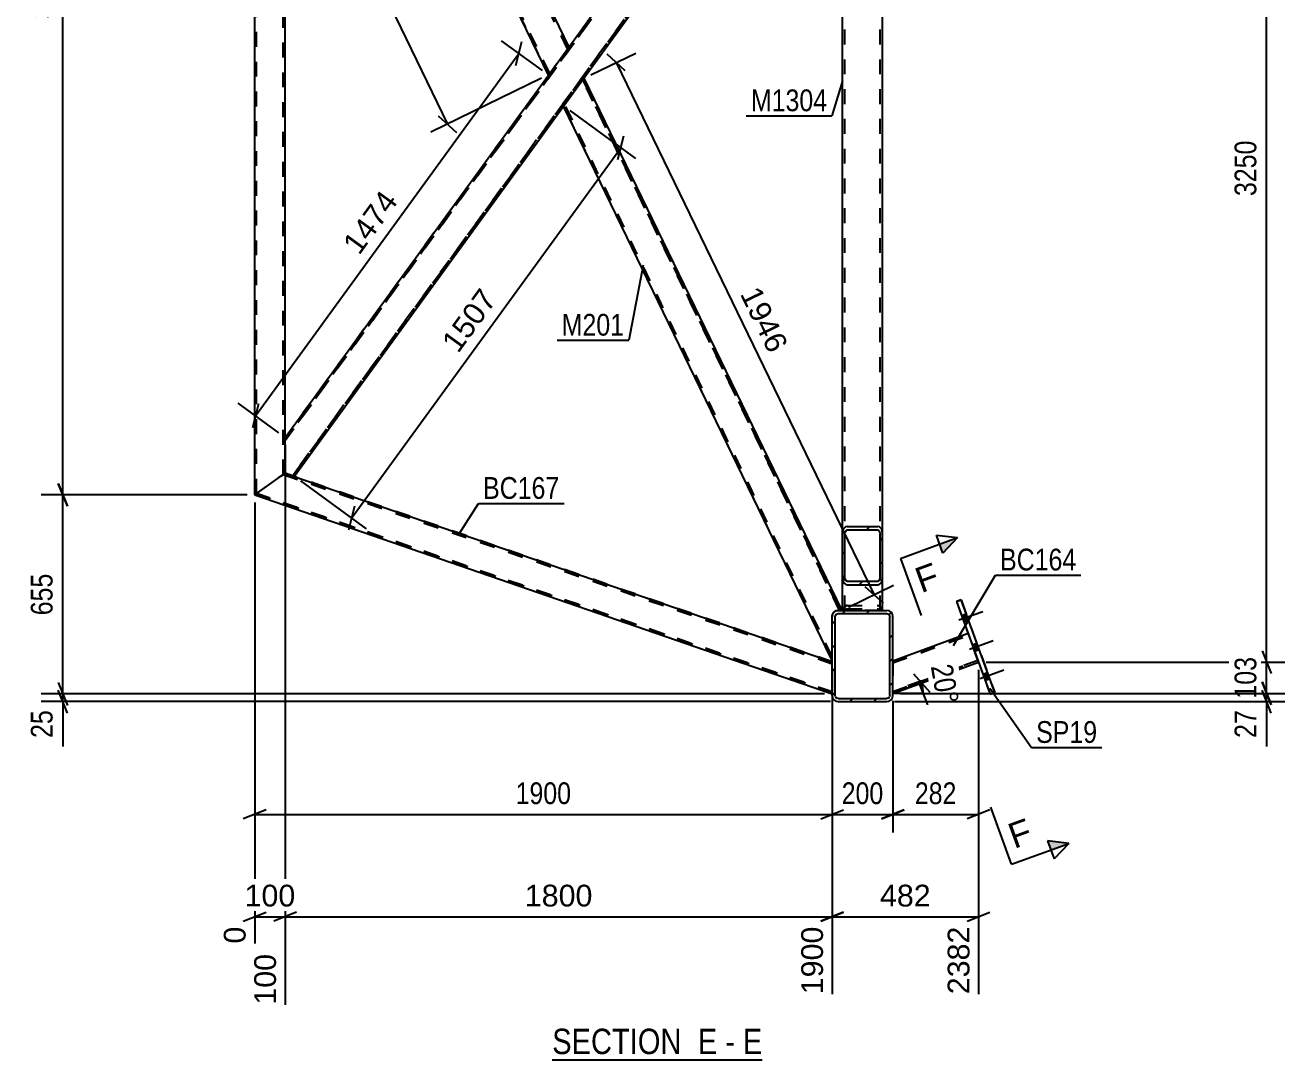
# Model space of a CAD drawing. Header units: millimetres. Extents: x -2250 to 594, y 0 to 1057.
# Drawn here: x -295.2 to -129.4, y 618.4 to 754.5 of the extents above; entities that cross this region are included whole.
import ezdxf

# ---------------------------------------------------------------- set-up
doc = ezdxf.new("R2010")
doc.units = ezdxf.units.MM
doc.linetypes.add('DXK_LINE_DOT2', pattern=[3.9198, 1.9599, -1.9599])
doc.styles.add('Arial', font='ARIAL.TTF', dxfattribs={"height": 0.2})
doc.styles.add('Arial Narrow', font='ARIALN.TTF', dxfattribs={"height": 0.2})

# ---------------------------------------------------------------- blocks, each defined once
blk = doc.blocks.new('Unknown-761553754-15 - 1997')
at = {"color": 6, "linetype": 'Continuous'}
blk.add_line((-225.81, 618.41), (-198.16, 618.41), dxfattribs=at)
at = {"color": 0, "linetype": 'Continuous'}
for points in [[(-207.7, 619.16), (-207.7, 622.66), (-225.81, 622.66), (-225.81, 619.16)], [(-204.09, 619.16), (-204.09, 622.66), (-206.65, 622.66), (-206.65, 619.16)], [(-201.77, 619.16), (-201.77, 622.66), (-203.04, 622.66), (-203.04, 619.16)], [(-198.16, 619.16), (-198.16, 622.66), (-200.72, 622.66), (-200.72, 619.16)]]:
    blk.add_wipeout(points, dxfattribs=at)
at = {"color": 7, "linetype": 'Continuous', "style": 'Arial Narrow'}
for s, p in [('SECTION ', (-225.81, 619.16)), ('E', (-206.65, 619.16)), ('E', (-200.72, 619.16)), ('-', (-203.04, 619.16))]:
    blk.add_text(s, height=3.34, dxfattribs=at).set_placement(p)
blk = doc.blocks.new('Part-761553754-2026 - 1997')
at = {"color": 2, "linetype": 'Continuous'}
for p, q in [((-260.97, 825.44), (-260.97, 819.54)), ((-260.97, 825.44), (-259.07, 824.79)), ((-259.07, 824.79), (-259.07, 824.79)), ((-259.07, 824.79), (-223.63, 751.66)), ((-226.3, 747.99), (-260.97, 819.54)), ((-226.3, 747.99), (-223.63, 751.66)), ((-223.63, 751.66), (-223.63, 751.66)), ((-226.3, 747.99), (-226.3, 747.99))]:
    blk.add_line(p, q, dxfattribs=at)
at = {"color": 7, "linetype": 'DXK_LINE_DOT2'}
for p, q in [((-259.07, 824.79), (-260.97, 825.44)), ((-259.39, 824.9), (-259.39, 824.9)), ((-223.79, 751.44), (-259.39, 824.9)), ((-223.79, 751.44), (-259.39, 824.9)), ((-223.63, 751.66), (-259.07, 824.79)), ((-226.14, 748.21), (-260.97, 820.09)), ((-226.14, 748.21), (-260.97, 820.09)), ((-260.97, 819.54), (-226.3, 747.99)), ((-226.3, 747.99), (-223.63, 751.66)), ((-223.79, 751.44), (-223.79, 751.44)), ((-226.14, 748.21), (-226.14, 748.21))]:
    blk.add_line(p, q, dxfattribs=at)
blk = doc.blocks.new('Part-761553754-2238 - 1997')
at = {"color": 2, "linetype": 'Continuous'}
for p, q in [((-171.06, 674.49), (-180.97, 670.88)), ((-180.97, 666.63), (-169.69, 670.73))]:
    blk.add_line(p, q, dxfattribs=at)
at = {"color": 7, "linetype": 'DXK_LINE_DOT2'}
for p, q in [((-180.97, 670.88), (-171.06, 674.49)), ((-180.97, 670.63), (-170.98, 674.27)), ((-180.97, 670.63), (-170.98, 674.27)), ((-171.06, 674.49), (-169.69, 670.73)), ((-169.69, 670.73), (-171.06, 674.49)), ((-171.06, 674.49), (-171.06, 674.49)), ((-170.98, 674.27), (-170.98, 674.27)), ((-180.97, 666.88), (-169.78, 670.96)), ((-169.78, 670.96), (-180.97, 666.88)), ((-180.97, 670.88), (-180.97, 666.63)), ((-180.97, 666.63), (-169.69, 670.73)), ((-169.78, 670.96), (-169.78, 670.96)), ((-169.69, 670.73), (-169.69, 670.73))]:
    blk.add_line(p, q, dxfattribs=at)
blk = doc.blocks.new('Part-761553754-2391 - 1997')
at = {"linetype": 'Continuous'}
h = blk.add_hatch(dxfattribs=at)
h.set_pattern_fill('', scale=0.7, style=0, pattern_type=0)
h.set_pattern_definition([(45, (-187.611, 681.8418), (-1.57154, 1.57154), [])])
h.paths.add_polyline_path([(-187.61, 687.67), (-187.61, 681.84), (-187.56, 681.48), (-187.42, 681.18), (-187.22, 680.98), (-186.97, 680.91), (-182.97, 680.91), (-182.73, 680.98), (-182.52, 681.18), (-182.38, 681.48), (-182.33, 681.84), (-182.33, 687.67), (-182.38, 688.03), (-182.52, 688.33), (-182.73, 688.53), (-182.97, 688.6), (-186.97, 688.6), (-187.22, 688.53), (-187.42, 688.33), (-187.56, 688.03)])
h.paths.add_polyline_path([(-187.2, 688), (-187.09, 688.1), (-186.97, 688.14), (-182.97, 688.14), (-182.85, 688.1), (-182.74, 688), (-182.68, 687.85), (-182.65, 687.67), (-182.65, 681.84), (-182.68, 681.66), (-182.74, 681.51), (-182.85, 681.41), (-182.97, 681.38), (-186.97, 681.38), (-187.09, 681.41), (-187.2, 681.51), (-187.27, 681.66), (-187.29, 681.84), (-187.29, 687.67), (-187.27, 687.85)])
at = {"color": 2, "linetype": 'Continuous'}
for p, q in [((-186.97, 688.6), (-187.22, 688.53)), ((-187.09, 688.1), (-186.97, 688.14)), ((-186.97, 688.6), (-182.97, 688.6)), ((-186.97, 688.14), (-182.97, 688.14)), ((-182.73, 688.53), (-182.97, 688.6)), ((-182.97, 688.14), (-182.85, 688.1)), ((-187.56, 688.03), (-187.61, 687.67)), ((-187.61, 681.84), (-187.61, 687.67)), ((-187.29, 687.67), (-187.27, 687.85)), ((-187.29, 681.84), (-187.29, 687.67)), ((-182.68, 687.85), (-182.65, 687.67)), ((-182.65, 681.84), (-182.65, 687.67)), ((-182.33, 687.67), (-182.38, 688.03)), ((-182.33, 681.84), (-182.33, 687.67)), ((-187.61, 677.54), (-187.61, 681.84)), ((-187.61, 681.84), (-187.56, 681.48)), ((-187.27, 681.66), (-187.29, 681.84)), ((-182.65, 681.84), (-182.68, 681.66)), ((-182.38, 681.48), (-182.33, 681.84)), ((-182.33, 677.54), (-182.33, 681.84)), ((-187.22, 680.98), (-186.97, 680.91)), ((-186.97, 681.38), (-187.09, 681.41)), ((-186.97, 681.38), (-182.97, 681.38)), ((-186.97, 680.91), (-182.97, 680.91)), ((-182.85, 681.41), (-182.97, 681.38)), ((-182.97, 680.91), (-182.73, 680.98))]:
    blk.add_line(p, q, dxfattribs=at)
at = {"color": 7, "linetype": 'DXK_LINE_DOT2'}
for p, q in [((-187.61, 681.84), (-187.61, 687.67)), ((-187.29, 677.54), (-187.29, 687.67)), ((-182.65, 677.54), (-182.65, 687.67)), ((-182.33, 681.84), (-182.33, 687.67)), ((-187.22, 678.12), (-186.97, 678.19)), ((-186.97, 678.19), (-182.97, 678.19)), ((-182.97, 678.19), (-182.73, 678.12)), ((-187.61, 677.54), (-187.61, 677.54)), ((-187.61, 677.54), (-187.57, 677.54)), ((-187.61, 677.54), (-187.61, 677.54)), ((-187.61, 677.54), (-187.42, 677.54)), ((-187.57, 677.54), (-187.56, 677.61)), ((-187.57, 677.54), (-187.22, 677.54)), ((-187.42, 677.54), (-182.52, 677.54)), ((-187.29, 677.54), (-187.27, 677.54)), ((-187.29, 677.54), (-187.27, 677.54)), ((-187.27, 677.54), (-187.2, 677.54)), ((-187.2, 677.59), (-187.22, 677.54)), ((-187.09, 677.69), (-187.2, 677.59)), ((-182.65, 677.54), (-187.2, 677.54)), ((-186.97, 677.72), (-187.09, 677.69)), ((-186.97, 677.72), (-182.97, 677.72)), ((-182.85, 677.69), (-182.97, 677.72)), ((-182.74, 677.59), (-182.85, 677.69)), ((-182.73, 677.54), (-182.74, 677.59)), ((-182.37, 677.54), (-182.73, 677.54)), ((-182.68, 677.54), (-182.65, 677.54)), ((-182.38, 677.54), (-182.52, 677.54)), ((-182.38, 677.61), (-182.37, 677.54)), ((-182.33, 677.54), (-182.38, 677.54)), ((-182.37, 677.54), (-182.33, 677.54)), ((-182.33, 677.54), (-182.33, 677.54)), ((-182.33, 677.54), (-182.33, 677.54))]:
    blk.add_line(p, q, dxfattribs=at)
at = {"color": 2, "linetype": 'Continuous'}
for centre, radius, start, end in [((-186.74, 687.83), 0.849, 124.4076, 166.6705), ((-186.85, 687.75), 0.424, 124.4076, 166.6705), ((-183.09, 687.75), 0.424, 13.3295, 55.5924), ((-183.21, 687.83), 0.849, 13.3295, 55.5924), ((-186.74, 681.68), 0.849, 193.3295, 235.5924), ((-186.85, 681.76), 0.424, 193.3295, 235.5924), ((-183.09, 681.76), 0.424, 304.4076, 346.6705), ((-183.21, 681.68), 0.849, 304.4076, 346.6705)]:
    blk.add_arc(centre, radius, start, end, dxfattribs=at)
at = {"color": 7, "linetype": 'DXK_LINE_DOT2'}
for centre, start, end in [((-186.74, 677.42), 124.407, 166.6702), ((-183.21, 677.42), 13.3298, 55.593)]:
    blk.add_arc(centre, 0.849, start, end, dxfattribs=at)
blk = doc.blocks.new('Bolt-761553754-2064 - 1997')
at = {"linetype": 'Continuous'}
for points in [[(-171.93, 676.88), (-171.63, 676.05), (-171.03, 676.27), (-171.33, 677.1)], [(-171.93, 676.88), (-171.63, 676.05), (-171.03, 676.27), (-171.33, 677.1)], [(-171.93, 676.88), (-171.63, 676.05), (-171.03, 676.27), (-171.33, 677.1)], [(-170.53, 673.02), (-170.23, 672.2), (-169.63, 672.42), (-169.93, 673.24)], [(-170.53, 673.02), (-170.23, 672.2), (-169.63, 672.42), (-169.93, 673.24)], [(-169.13, 669.17), (-168.83, 668.35), (-168.22, 668.56), (-168.53, 669.39)], [(-169.13, 669.17), (-168.83, 668.35), (-168.22, 668.56), (-168.53, 669.39)], [(-169.13, 669.17), (-168.83, 668.35), (-168.22, 668.56), (-168.53, 669.39)]]:
    blk.add_hatch(color=1, dxfattribs=at).paths.add_polyline_path(points)
at = {"color": 1, "linetype": 'Continuous'}
for p, q in [((-172.27, 676.29), (-169.15, 677.42)), ((-172.27, 676.29), (-169.15, 677.42)), ((-172.27, 676.29), (-169.15, 677.42)), ((-171.93, 676.88), (-171.33, 677.1)), ((-171.93, 676.88), (-171.33, 677.1)), ((-171.93, 676.88), (-171.33, 677.1)), ((-171.63, 676.05), (-171.03, 676.27)), ((-171.63, 676.05), (-171.03, 676.27)), ((-171.63, 676.05), (-171.03, 676.27)), ((-170.87, 672.43), (-167.75, 673.57)), ((-170.87, 672.43), (-167.75, 673.57)), ((-170.53, 673.02), (-169.93, 673.24)), ((-170.53, 673.02), (-169.93, 673.24)), ((-170.23, 672.2), (-169.63, 672.42)), ((-170.23, 672.2), (-169.63, 672.42)), ((-169.47, 668.58), (-166.35, 669.72)), ((-169.47, 668.58), (-166.35, 669.72)), ((-169.47, 668.58), (-166.35, 669.72)), ((-169.13, 669.17), (-168.53, 669.39)), ((-169.13, 669.17), (-168.53, 669.39)), ((-169.13, 669.17), (-168.53, 669.39)), ((-168.83, 668.35), (-168.22, 668.56)), ((-168.83, 668.35), (-168.22, 668.56)), ((-168.83, 668.35), (-168.22, 668.56))]:
    blk.add_line(p, q, dxfattribs=at)
blk = doc.blocks.new('Part-761553754-2072 - 1997')
at = {"linetype": 'Continuous'}
h = blk.add_hatch(dxfattribs=at)
h.set_pattern_fill('', scale=0.7, style=0, pattern_type=0)
h.set_pattern_definition([(45, (-188.971, 666.345), (-1.57154, 1.57154), [])])
h.paths.add_polyline_path([(-188.97, 676.74), (-188.97, 666.34), (-188.91, 666.04), (-188.74, 665.78), (-188.48, 665.61), (-188.17, 665.54), (-181.77, 665.54), (-181.46, 665.61), (-181.21, 665.78), (-181.03, 666.04), (-180.97, 666.34), (-180.97, 676.74), (-181.03, 677.05), (-181.21, 677.31), (-181.46, 677.48), (-181.77, 677.54), (-188.17, 677.54), (-188.48, 677.48), (-188.74, 677.31), (-188.91, 677.05)])
h.paths.add_polyline_path([(-188.45, 677.03), (-188.32, 677.11), (-188.17, 677.14), (-181.77, 677.14), (-181.62, 677.11), (-181.49, 677.03), (-181.4, 676.9), (-181.37, 676.74), (-181.37, 666.34), (-181.4, 666.19), (-181.49, 666.06), (-181.62, 665.98), (-181.77, 665.94), (-188.17, 665.94), (-188.32, 665.98), (-188.45, 666.06), (-188.54, 666.19), (-188.57, 666.34), (-188.57, 676.74), (-188.54, 676.9)])
at = {"color": 2, "linetype": 'Continuous'}
for p, q in [((-188.91, 677.05), (-188.97, 676.74)), ((-188.97, 666.34), (-188.97, 676.74)), ((-188.57, 676.74), (-188.54, 676.9)), ((-188.57, 666.34), (-188.57, 676.74)), ((-188.17, 677.54), (-188.48, 677.48)), ((-188.32, 677.11), (-188.17, 677.14)), ((-188.17, 677.54), (-181.77, 677.54)), ((-188.17, 677.14), (-181.77, 677.14)), ((-181.46, 677.48), (-181.77, 677.54)), ((-181.77, 677.14), (-181.62, 677.11)), ((-181.4, 676.9), (-181.37, 676.74)), ((-181.37, 666.34), (-181.37, 676.74)), ((-180.97, 676.74), (-181.03, 677.05)), ((-180.97, 666.34), (-180.97, 676.74)), ((-188.97, 666.34), (-188.91, 666.04)), ((-188.54, 666.19), (-188.57, 666.34)), ((-188.48, 665.61), (-188.17, 665.54)), ((-188.17, 665.94), (-188.32, 665.98)), ((-188.17, 665.94), (-181.77, 665.94)), ((-188.17, 665.54), (-181.77, 665.54)), ((-181.62, 665.98), (-181.77, 665.94)), ((-181.77, 665.54), (-181.46, 665.61)), ((-181.37, 666.34), (-181.4, 666.19)), ((-181.03, 666.04), (-180.97, 666.34))]:
    blk.add_line(p, q, dxfattribs=at)
at = {"color": 7, "linetype": 'DXK_LINE_DOT2'}
for p, q in [((-188.97, 676.74), (-188.97, 676.74)), ((-188.57, 676.74), (-188.57, 676.74)), ((-188.17, 677.54), (-188.17, 677.54)), ((-188.17, 677.14), (-188.17, 677.14)), ((-181.77, 677.54), (-181.77, 677.54)), ((-181.77, 677.14), (-181.77, 677.14)), ((-181.37, 676.74), (-181.37, 676.74)), ((-180.97, 676.74), (-180.97, 676.74)), ((-188.97, 666.34), (-188.97, 666.34)), ((-188.57, 666.34), (-188.57, 666.34)), ((-188.17, 665.94), (-188.17, 665.94)), ((-188.17, 665.54), (-188.17, 665.54)), ((-181.77, 665.94), (-181.77, 665.94)), ((-181.77, 665.54), (-181.77, 665.54)), ((-181.37, 666.34), (-181.37, 666.34)), ((-180.97, 666.34), (-180.97, 666.34))]:
    blk.add_line(p, q, dxfattribs=at)
at = {"color": 2, "linetype": 'Continuous'}
for centre, radius, start, end in [((-188.17, 676.74), 0.8, 112.5, 157.5), ((-188.17, 676.74), 0.4, 112.5, 157.5), ((-181.77, 676.74), 0.4, 22.5, 67.5), ((-181.77, 676.74), 0.8, 22.5, 67.5), ((-188.17, 666.34), 0.8, 202.5, 247.5), ((-188.17, 666.34), 0.4, 202.5, 247.5), ((-181.77, 666.34), 0.4, 292.5, 337.5), ((-181.77, 666.34), 0.8, 292.5, 337.5)]:
    blk.add_arc(centre, radius, start, end, dxfattribs=at)
blk = doc.blocks.new('Part-761553754-2088 - 1997')
at = {"color": 2, "linetype": 'Continuous'}
for p, q in [((-264.97, 692.74), (-260.97, 695.59)), ((-259.76, 695.17), (-188.97, 670.78)), ((-264.97, 692.74), (-188.97, 666.55)), ((-264.97, 692.74), (-264.97, 692.74))]:
    blk.add_line(p, q, dxfattribs=at)
at = {"color": 7, "linetype": 'DXK_LINE_DOT2'}
for p, q in [((-264.97, 692.74), (-261.21, 695.42)), ((-261.01, 695.56), (-261.45, 695.25)), ((-261.45, 695.25), (-261.36, 695.31)), ((-261.21, 695.42), (-188.97, 670.53)), ((-188.97, 670.53), (-261.21, 695.42)), ((-261.21, 695.42), (-261.21, 695.42)), ((-260.97, 695.59), (-261.01, 695.56)), ((-260.97, 695.59), (-259.76, 695.17)), ((-188.97, 670.78), (-260.97, 695.59)), ((-260.97, 695.59), (-260.97, 695.59)), ((-188.97, 666.55), (-264.97, 692.74)), ((-264.73, 692.91), (-264.71, 692.92)), ((-264.73, 692.91), (-188.97, 666.81)), ((-188.97, 666.81), (-264.73, 692.91)), ((-264.73, 692.91), (-264.73, 692.91)), ((-264.71, 692.92), (-264.66, 692.96)), ((-188.97, 666.55), (-188.97, 670.78))]:
    blk.add_line(p, q, dxfattribs=at)
blk = doc.blocks.new('Part-761553754-2317 - 1997')
at = {"color": 7, "linetype": 'DXK_LINE_DOT2'}
for p, q in [((-187.61, 677.54), (-187.61, 696.15)), ((-187.29, 677.54), (-187.29, 696.15)), ((-182.65, 677.54), (-182.65, 696.15)), ((-182.33, 677.54), (-182.33, 696.15)), ((-187.09, 678.17), (-187.22, 678.13)), ((-186.97, 678.21), (-187.09, 678.17)), ((-186.97, 678.21), (-182.97, 678.21)), ((-182.74, 678.14), (-182.97, 678.21)), ((-182.73, 678.13), (-182.74, 678.14)), ((-187.61, 677.54), (-187.22, 677.54)), ((-187.61, 677.54), (-187.56, 677.54)), ((-187.56, 677.63), (-187.57, 677.54)), ((-187.56, 677.54), (-187.42, 677.54)), ((-187.42, 677.54), (-182.52, 677.54)), ((-187.29, 677.54), (-187.09, 677.54)), ((-187.22, 677.54), (-187.2, 677.6)), ((-187.2, 677.6), (-187.09, 677.7)), ((-187.09, 677.7), (-186.97, 677.74)), ((-186.97, 677.74), (-182.97, 677.74)), ((-186.97, 677.54), (-182.97, 677.54)), ((-182.97, 677.74), (-182.85, 677.7)), ((-182.85, 677.7), (-182.74, 677.6)), ((-182.68, 677.54), (-182.85, 677.54)), ((-182.74, 677.6), (-182.72, 677.54)), ((-182.37, 677.54), (-182.72, 677.54)), ((-182.65, 677.54), (-182.68, 677.54)), ((-182.33, 677.54), (-182.52, 677.54)), ((-182.37, 677.54), (-182.38, 677.63)), ((-182.33, 677.54), (-182.37, 677.54)), ((-182.33, 677.54), (-182.33, 677.54))]:
    blk.add_line(p, q, dxfattribs=at)
for centre, start, end in [((-186.73, 677.43), 124.4664, 166.7051), ((-183.21, 677.43), 13.2949, 55.5336)]:
    blk.add_arc(centre, 0.85, start, end, dxfattribs=at)
blk = doc.blocks.new('Part-761553754-2332 - 1997')
at = {"color": 2, "linetype": 'Continuous'}
for p, q in [((-224.32, 743.91), (-221.65, 747.58)), ((-221.65, 747.58), (-221.65, 747.58)), ((-221.65, 747.58), (-187.71, 677.54)), ((-224.32, 743.91), (-224.32, 743.91)), ((-188.97, 670.97), (-224.32, 743.91))]:
    blk.add_line(p, q, dxfattribs=at)
at = {"color": 7, "linetype": 'DXK_LINE_DOT2'}
for p, q in [((-221.65, 747.58), (-224.32, 743.91)), ((-187.98, 677.54), (-221.81, 747.36)), ((-221.81, 747.36), (-187.98, 677.54)), ((-221.81, 747.36), (-221.81, 747.36)), ((-187.71, 677.54), (-221.65, 747.58)), ((-188.97, 670.97), (-224.32, 743.91)), ((-224.16, 744.13), (-224.12, 744.18)), ((-224.16, 744.13), (-224.15, 744.15)), ((-188.97, 671.52), (-224.16, 744.13)), ((-188.97, 671.52), (-224.16, 744.13)), ((-224.16, 744.13), (-224.16, 744.13)), ((-188.97, 676.74), (-188.91, 677.05)), ((-188.91, 677.05), (-188.97, 676.74)), ((-188.91, 677.05), (-188.97, 676.74)), ((-188.97, 676.74), (-188.91, 677.05)), ((-188.97, 670.97), (-188.97, 676.74)), ((-188.48, 677.48), (-188.24, 677.53)), ((-188.24, 677.53), (-188.48, 677.48)), ((-188.24, 677.53), (-188.48, 677.48)), ((-188.48, 677.48), (-188.24, 677.53)), ((-188.24, 677.53), (-188.17, 677.54)), ((-188.24, 677.53), (-188.17, 677.54)), ((-188.17, 677.54), (-187.71, 677.54)), ((-187.75, 677.54), (-188.17, 677.54)), ((-187.98, 677.54), (-188, 677.54)), ((-187.98, 677.54), (-187.98, 677.54)), ((-187.71, 677.54), (-187.75, 677.54)), ((-187.71, 677.54), (-187.71, 677.54))]:
    blk.add_line(p, q, dxfattribs=at)
blk.add_arc((-188.17, 676.74), 0.8, 112.5, 157.5, dxfattribs=at)
blk.add_arc((-188.17, 676.74), 0.8, 112.5, 157.5, dxfattribs=at)
blk.add_arc((-188.17, 676.74), 0.8, 112.5, 157.5, dxfattribs=at)
blk.add_arc((-188.17, 676.74), 0.8, 112.5, 157.5, dxfattribs=at)
blk = doc.blocks.new('Part-761553754-2228 - 1997')
at = {"color": 2, "linetype": 'Continuous'}
for p, q in [((-172, 678.94), (-172.6, 678.72)), ((-172.6, 678.72), (-168.16, 666.5)), ((-172.6, 678.72), (-172.6, 678.72)), ((-167.55, 666.72), (-172, 678.94)), ((-172, 678.94), (-172, 678.94)), ((-168.16, 666.5), (-167.55, 666.72)), ((-167.55, 666.72), (-167.55, 666.72)), ((-168.16, 666.5), (-168.16, 666.5))]:
    blk.add_line(p, q, dxfattribs=at)
at = {"color": 7, "linetype": 'DXK_LINE_DOT2'}
for p, q in [((-172.6, 678.72), (-172, 678.94)), ((-172.6, 678.72), (-168.16, 666.5)), ((-172, 678.94), (-167.55, 666.72)), ((-167.55, 666.72), (-168.16, 666.5))]:
    blk.add_line(p, q, dxfattribs=at)
blk = doc.blocks.new('Part-761553754-2372 - 1997')
at = {"color": 2, "linetype": 'Continuous'}
for p, q in [((-264.97, 692.74), (-264.97, 831.05)), ((-264.97, 831.05), (-260.97, 825.44)), ((-260.97, 700.31), (-260.97, 819.54)), ((-264.97, 692.74), (-260.97, 695.59)), ((-264.97, 692.74), (-264.97, 692.74))]:
    blk.add_line(p, q, dxfattribs=at)
at = {"color": 7, "linetype": 'DXK_LINE_DOT2'}
for p, q in [((-264.97, 831.05), (-260.97, 825.44)), ((-264.73, 830.72), (-264.68, 830.64)), ((-264.73, 692.91), (-264.73, 830.72)), ((-261.21, 825.78), (-261.23, 825.81)), ((-261.21, 695.42), (-261.21, 825.78)), ((-260.97, 825.44), (-260.97, 819.54)), ((-260.97, 695.59), (-260.97, 700.31)), ((-264.73, 692.91), (-260.97, 695.59)), ((-261.21, 695.42), (-261.21, 695.42)), ((-260.97, 695.59), (-260.97, 695.59)), ((-264.93, 692.76), (-264.49, 693.08)), ((-264.97, 692.74), (-264.93, 692.76)), ((-264.97, 692.74), (-264.97, 692.74)), ((-264.73, 692.91), (-264.73, 692.91))]:
    blk.add_line(p, q, dxfattribs=at)
blk = doc.blocks.new('Part-761553754-2351 - 1997')
at = {"color": 7, "linetype": 'DXK_LINE_DOT2'}
for p, q in [((-187.61, 793.14), (-182.52, 793.14)), ((-187.61, 793.14), (-187.56, 793.14)), ((-187.61, 782.99), (-187.61, 793.14)), ((-187.56, 793.14), (-187.42, 793.14)), ((-182.33, 793.14), (-187.42, 793.14)), ((-187.29, 677.54), (-187.29, 793.14)), ((-187.29, 793.14), (-182.68, 793.14)), ((-187.29, 793.14), (-187.27, 793.14)), ((-182.65, 793.14), (-187.27, 793.14)), ((-182.68, 793.14), (-182.65, 793.14)), ((-182.65, 677.54), (-182.65, 793.14)), ((-182.38, 793.14), (-182.52, 793.14)), ((-182.33, 793.14), (-182.38, 793.14)), ((-182.33, 782.99), (-182.33, 793.14)), ((-187.61, 677.54), (-187.61, 687.67)), ((-182.33, 677.54), (-182.33, 687.67)), ((-182.52, 677.54), (-187.61, 677.54)), ((-187.61, 677.54), (-187.61, 677.54)), ((-187.61, 677.54), (-187.56, 677.54)), ((-187.56, 677.54), (-187.42, 677.54)), ((-182.33, 677.54), (-187.42, 677.54)), ((-182.68, 677.54), (-187.29, 677.54)), ((-187.29, 677.54), (-187.29, 677.54)), ((-187.29, 677.54), (-187.27, 677.54)), ((-187.27, 677.54), (-182.65, 677.54)), ((-182.68, 677.54), (-182.65, 677.54)), ((-182.65, 677.54), (-182.65, 677.54)), ((-182.38, 677.54), (-182.52, 677.54)), ((-182.33, 677.54), (-182.38, 677.54)), ((-182.33, 677.54), (-182.33, 677.54))]:
    blk.add_line(p, q, dxfattribs=at)
at = {"color": 2, "linetype": 'Continuous'}
for p, q in [((-187.61, 687.67), (-187.61, 782.99)), ((-182.33, 687.67), (-182.33, 782.99))]:
    blk.add_line(p, q, dxfattribs=at)
blk = doc.blocks.new('Part-761553754-2387 - 1997')
at = {"color": 7, "linetype": 'DXK_LINE_DOT2'}
for p, q in [((-260.97, 700.31), (-188.97, 799.32)), ((-188.97, 793.94), (-188.97, 799.32)), ((-188.97, 798.92), (-260.97, 699.9)), ((-260.97, 699.9), (-188.97, 798.92)), ((-188.67, 793.34), (-260, 695.25)), ((-260, 695.25), (-188.67, 793.34)), ((-188.48, 793.2), (-259.76, 695.17)), ((-188.91, 793.64), (-188.97, 793.94)), ((-188.97, 793.94), (-188.91, 793.64)), ((-188.91, 793.64), (-188.97, 793.94)), ((-188.97, 793.94), (-188.91, 793.64)), ((-188.83, 793.53), (-188.91, 793.64)), ((-188.91, 793.64), (-188.83, 793.53)), ((-188.83, 793.53), (-188.91, 793.64)), ((-188.91, 793.64), (-188.83, 793.53)), ((-188.74, 793.38), (-188.83, 793.53)), ((-188.74, 793.38), (-188.83, 793.53)), ((-188.73, 793.38), (-188.78, 793.44)), ((-188.74, 793.38), (-188.67, 793.34)), ((-188.74, 793.38), (-188.72, 793.37)), ((-188.51, 793.22), (-188.74, 793.38)), ((-188.74, 793.38), (-188.73, 793.38)), ((-188.69, 793.35), (-188.73, 793.38)), ((-188.72, 793.37), (-188.51, 793.22)), ((-188.67, 793.34), (-188.69, 793.35)), ((-188.67, 793.34), (-188.67, 793.34)), ((-188.51, 793.22), (-188.48, 793.2)), ((-188.51, 793.22), (-188.48, 793.21)), ((-226.3, 747.99), (-223.63, 751.66)), ((-224.32, 743.91), (-221.65, 747.58)), ((-260.97, 699.9), (-260.97, 699.9)), ((-260.97, 695.59), (-260.97, 695.59)), ((-260.97, 695.59), (-259.76, 695.17)), ((-260.07, 695.28), (-260, 695.25)), ((-260, 695.25), (-260, 695.25))]:
    blk.add_line(p, q, dxfattribs=at)
at = {"color": 2, "linetype": 'Continuous'}
for p, q in [((-223.63, 751.66), (-188.97, 799.32)), ((-221.65, 747.58), (-188.48, 793.2)), ((-188.48, 793.21), (-188.48, 793.2)), ((-188.48, 793.2), (-188.48, 793.2)), ((-260.97, 700.31), (-226.3, 747.99)), ((-259.76, 695.17), (-224.32, 743.91)), ((-260.97, 695.59), (-260.97, 700.31)), ((-260.97, 695.59), (-260.06, 695.27)), ((-259.8, 695.18), (-260.06, 695.27)), ((-259.76, 695.17), (-259.8, 695.18)), ((-259.76, 695.17), (-259.76, 695.17))]:
    blk.add_line(p, q, dxfattribs=at)
blk = doc.blocks.new('StraightDimension-761553754-2564 - 1997')
at = {"color": 7, "linetype": 'Continuous'}
for p, q in [((-227.11, 748.58), (-232.49, 752.5)), ((-230.58, 749.25), (-229.79, 752.39)), ((-264.86, 703.14), (-230.19, 750.82)), ((-261.78, 700.9), (-267.16, 704.82)), ((-264.46, 704.71), (-265.26, 701.57))]:
    blk.add_line(p, q, dxfattribs=at)
at = {"color": 0}
blk.add_wipeout([(-245.16, 731.5), (-248.56, 733.97), (-254.5, 725.81), (-251.1, 723.34)], dxfattribs=at)
at = {"color": 3, "style": 'Arial'}
blk.add_text('1474', height=2.865, rotation=53.9784, dxfattribs=at).set_placement((-251.23, 724.18))
blk = doc.blocks.new('StraightDimension-761553754-2462 - 1997')
at = {"color": 7, "linetype": 'Continuous'}
for p, q in [((-260.97, 699.31), (-260.97, 625.66)), ((-188.97, 669.97), (-188.97, 627.03)), ((-259.47, 637.83), (-262.47, 636.63)), ((-260.97, 637.23), (-188.97, 637.23)), ((-190.47, 636.63), (-187.47, 637.83))]:
    blk.add_line(p, q, dxfattribs=at)
at = {"color": 0}
blk.add_wipeout([(-219.92, 637.98), (-219.92, 642.18), (-230.02, 642.18), (-230.02, 637.98)], dxfattribs=at)
at = {"color": 0, "linetype": 'Continuous'}
blk.add_wipeout([(-189.57, 636.53), (-193.77, 636.53), (-193.77, 626.43), (-189.57, 626.43)], dxfattribs=at)
at = {"color": 3, "style": 'Arial'}
blk.add_text('1800', height=2.865, dxfattribs=at).set_placement((-229.42, 638.58))
at = {"color": 3, "linetype": 'Continuous', "style": 'Arial'}
blk.add_text('1900', height=2.865, rotation=90.0002, dxfattribs=at).set_placement((-190.17, 627.03))
blk = doc.blocks.new('StraightDimension-761553754-2508 - 1997')
at = {"color": 7, "linetype": 'Continuous'}
for p, q in [((-188.97, 669.97), (-188.97, 627.03)), ((-169.69, 669.73), (-169.69, 627.03)), ((-187.47, 637.83), (-190.47, 636.63)), ((-188.97, 637.23), (-169.69, 637.23)), ((-171.19, 636.63), (-168.19, 637.83))]:
    blk.add_line(p, q, dxfattribs=at)
at = {"color": 0}
blk.add_wipeout([(-175.4, 637.98), (-175.4, 642.18), (-183.27, 642.18), (-183.27, 637.98)], dxfattribs=at)
at = {"color": 0, "linetype": 'Continuous'}
blk.add_wipeout([(-170.29, 636.53), (-174.49, 636.53), (-174.49, 626.43), (-170.29, 626.43)], dxfattribs=at)
at = {"color": 3, "style": 'Arial'}
blk.add_text('482', height=2.865, dxfattribs=at).set_placement((-182.67, 638.58))
at = {"color": 3, "linetype": 'Continuous', "style": 'Arial'}
blk.add_text('2382', height=2.865, rotation=90.0002, dxfattribs=at).set_placement((-170.89, 627.03))
blk = doc.blocks.new('StraightDimension-761553754-2485 - 1997')
at = {"color": 7, "linetype": 'Continuous'}
for p, q in [((-260.97, 699.31), (-260.97, 625.66)), ((-264.97, 691.74), (-264.97, 633.7)), ((-266.47, 636.63), (-263.47, 637.83)), ((-264.97, 637.23), (-260.97, 637.23)), ((-259.47, 637.83), (-262.47, 636.63))]:
    blk.add_line(p, q, dxfattribs=at)
at = {"color": 0}
blk.add_wipeout([(-259.04, 637.98), (-259.04, 642.18), (-266.91, 642.18), (-266.91, 637.98)], dxfattribs=at)
at = {"color": 0, "linetype": 'Continuous'}
blk.add_wipeout([(-261.57, 632.93), (-265.77, 632.93), (-265.77, 625.06), (-261.57, 625.06)], dxfattribs=at)
at = {"color": 3, "style": 'Arial'}
blk.add_text('100', height=2.865, dxfattribs=at).set_placement((-266.31, 638.58))
at = {"color": 3, "linetype": 'Continuous', "style": 'Arial'}
blk.add_text('100', height=2.865, rotation=90.0002, dxfattribs=at).set_placement((-262.17, 625.66))
at = {"color": 0, "linetype": 'Continuous'}
blk.add_wipeout([(-265.57, 636.53), (-269.77, 636.53), (-269.77, 633.1), (-265.57, 633.1)], dxfattribs=at)
at = {"color": 3, "linetype": 'Continuous', "style": 'Arial'}
blk.add_text('0', height=2.87, rotation=90.0002, dxfattribs=at).set_placement((-266.17, 633.7))
blk = doc.blocks.new('StraightDimension-761553754-2523 - 1997')
at = {"color": 7, "linetype": 'Continuous'}
for p, q in [((-223.51, 743.32), (-214.84, 737.02)), ((-217.18, 736.86), (-216.39, 740)), ((-252.23, 689.69), (-216.78, 738.43)), ((-258.96, 694.58), (-250.29, 688.28)), ((-251.83, 691.26), (-252.62, 688.12))]:
    blk.add_line(p, q, dxfattribs=at)
at = {"color": 0}
blk.add_wipeout([(-232.14, 718.58), (-235.54, 721.05), (-241.48, 712.89), (-238.08, 710.42)], dxfattribs=at)
at = {"color": 3, "style": 'Arial'}
blk.add_text('1507', height=2.865, rotation=53.9784, dxfattribs=at).set_placement((-238.21, 711.26))
blk = doc.blocks.new('AngleDimension-761553754-2646 - 1997')
at = {"color": 7, "linetype": 'Continuous'}
for p, q in [((-178.27, 669.21), (-176.12, 666.8)), ((-177.19, 668), (-180.97, 666.63)), ((-176.95, 666.63), (-180.97, 666.63)), ((-180.03, 666.97), (-177.19, 668)), ((-176.35, 665.13), (-177.55, 668.13))]:
    blk.add_line(p, q, dxfattribs=at)
blk.add_arc((-180.97, 666.63), 4.02, 0, 20, dxfattribs=at)
at = {"color": 0}
blk.add_wipeout([(-175.57, 664.3), (-171.43, 665.03), (-172.55, 671.39), (-176.69, 670.66)], dxfattribs=at)
at = {"color": 3, "style": 'Arial Narrow'}
blk.add_text('20°', height=2.863, rotation=-80.0021, dxfattribs=at).set_placement((-175.99, 670.18))
blk = doc.blocks.new('StraightDimension-761553754-2721 - 1997')
at = {"color": 7, "linetype": 'Continuous'}
for p, q in [((-261.87, 819.1), (-276.44, 812.04)), ((-273.09, 811.99), (-275.48, 814.17)), ((-274.28, 813.08), (-239.61, 741.54)), ((-227.2, 747.56), (-241.77, 740.49)), ((-240.81, 742.63), (-238.42, 740.45))]:
    blk.add_line(p, q, dxfattribs=at)
at = {"color": 0}
blk.add_wipeout([(-254.07, 773.1), (-250.29, 774.93), (-254.7, 784.01), (-258.47, 782.18)], dxfattribs=at)
at = {"color": 3, "style": 'Arial'}
blk.add_text('1988', height=2.865, rotation=-64.1426, dxfattribs=at).set_placement((-257.67, 781.9))
blk = doc.blocks.new('StraightDimension-761553754-2777 - 1997')
at = {"color": 7, "linetype": 'Continuous'}
for p, q in [((-188.97, 665.55), (-188.97, 648.3)), ((-180.97, 665.63), (-180.97, 648.3)), ((-190.47, 650.1), (-187.47, 651.3)), ((-188.97, 650.7), (-180.97, 650.7)), ((-179.47, 651.3), (-182.47, 650.1))]:
    blk.add_line(p, q, dxfattribs=at)
at = {"color": 0}
blk.add_wipeout([(-181.63, 651.45), (-181.63, 655.65), (-188.31, 655.65), (-188.31, 651.45)], dxfattribs=at)
at = {"color": 3, "style": 'Arial Narrow'}
blk.add_text('200', height=2.863, dxfattribs=at).set_placement((-187.71, 652.05))
blk = doc.blocks.new('StraightDimension-761553754-2787 - 1997')
at = {"color": 7, "linetype": 'Continuous'}
for p, q in [((-169.69, 669.73), (-169.69, 648.3)), ((-180.97, 665.63), (-180.97, 648.3)), ((-182.47, 650.1), (-179.47, 651.3)), ((-180.97, 650.7), (-169.69, 650.7)), ((-168.19, 651.3), (-171.19, 650.1))]:
    blk.add_line(p, q, dxfattribs=at)
at = {"color": 0}
blk.add_wipeout([(-171.99, 651.45), (-171.99, 655.65), (-178.68, 655.65), (-178.68, 651.45)], dxfattribs=at)
at = {"color": 3, "style": 'Arial Narrow'}
blk.add_text('282', height=2.863, dxfattribs=at).set_placement((-178.08, 652.05))
blk = doc.blocks.new('StraightDimension-761553754-2797 - 1997')
at = {"color": 7, "linetype": 'Continuous'}
for p, q in [((-264.97, 691.74), (-264.97, 648.3)), ((-188.97, 665.55), (-188.97, 648.3)), ((-263.47, 651.3), (-266.47, 650.1)), ((-264.97, 650.7), (-188.97, 650.7)), ((-190.47, 650.1), (-187.47, 651.3))]:
    blk.add_line(p, q, dxfattribs=at)
at = {"color": 0}
blk.add_wipeout([(-222.71, 651.45), (-222.71, 655.65), (-231.23, 655.65), (-231.23, 651.45)], dxfattribs=at)
at = {"color": 3, "style": 'Arial Narrow'}
blk.add_text('1900', height=2.863, dxfattribs=at).set_placement((-230.63, 652.05))
blk = doc.blocks.new('StraightDimension-761553754-2865 - 1997')
at = {"color": 7, "linetype": 'Continuous'}
for p, q in [((-131.18, 799.21), (-132.38, 802.21)), ((-179.97, 800.71), (-129.38, 800.71)), ((-131.78, 670.73), (-131.78, 800.71)), ((-132.38, 672.23), (-131.18, 669.23)), ((-168.69, 670.73), (-129.38, 670.73))]:
    blk.add_line(p, q, dxfattribs=at)
at = {"color": 0}
blk.add_wipeout([(-132.53, 739.98), (-136.73, 739.98), (-136.73, 731.47), (-132.53, 731.47)], dxfattribs=at)
at = {"color": 3, "style": 'Arial Narrow'}
blk.add_text('3250', height=2.863, rotation=90.0002, dxfattribs=at).set_placement((-133.13, 732.07))
blk = doc.blocks.new('StraightDimension-761553754-2877 - 1997')
at = {"color": 7, "linetype": 'Continuous'}
for p, q in [((-132.38, 672.23), (-131.18, 669.23)), ((-168.69, 670.73), (-129.38, 670.73)), ((-131.78, 666.63), (-131.78, 670.73)), ((-179.97, 666.63), (-129.38, 666.63)), ((-131.18, 665.13), (-132.38, 668.13))]:
    blk.add_line(p, q, dxfattribs=at)
at = {"color": 0}
blk.add_wipeout([(-132.53, 672.02), (-136.73, 672.02), (-136.73, 665.34), (-132.53, 665.34)], dxfattribs=at)
at = {"color": 3, "style": 'Arial Narrow'}
blk.add_text('103', height=2.863, rotation=90.0002, dxfattribs=at).set_placement((-133.13, 665.94))
blk = doc.blocks.new('StraightDimension-761553754-2889 - 1997')
at = {"color": 7, "linetype": 'Continuous'}
for p, q in [((-179.97, 666.63), (-129.38, 666.63)), ((-132.38, 668.13), (-131.18, 665.13)), ((-131.18, 664.04), (-132.38, 667.04)), ((-131.78, 665.54), (-131.78, 666.63)), ((-180.77, 665.54), (-129.38, 665.54))]:
    blk.add_line(p, q, dxfattribs=at)
at = {"color": 0}
blk.add_wipeout([(-132.53, 665.02), (-136.73, 665.02), (-136.73, 660.16), (-132.53, 660.16)], dxfattribs=at)
at = {"color": 7, "linetype": 'Continuous'}
blk.add_line((-131.78, 665.54), (-131.78, 659.63), dxfattribs=at)
blk.add_line((-131.78, 665.54), (-131.78, 659.63), dxfattribs=at)
at = {"color": 3, "style": 'Arial Narrow'}
blk.add_text('27', height=2.863, rotation=90.0002, dxfattribs=at).set_placement((-133.13, 660.76))
blk = doc.blocks.new('StraightDimension-761553754-2905 - 1997')
at = {"color": 7, "linetype": 'Continuous'}
for p, q in [((-220.75, 748.01), (-214.82, 750.89)), ((-216.2, 748.56), (-218.58, 750.73)), ((-217.39, 749.64), (-183.45, 679.61)), ((-186.81, 677.98), (-180.88, 680.85)), ((-184.64, 680.7), (-182.25, 678.52))]:
    blk.add_line(p, q, dxfattribs=at)
at = {"color": 0}
blk.add_wipeout([(-197.54, 710.41), (-193.76, 712.24), (-198.17, 721.33), (-201.95, 719.5)], dxfattribs=at)
at = {"color": 3, "style": 'Arial'}
blk.add_text('1946', height=2.865, rotation=-64.1426, dxfattribs=at).set_placement((-201.14, 719.22))
blk = doc.blocks.new('StraightDimension-761553754-2923 - 1997')
at = {"color": 7, "linetype": 'Continuous'}
for p, q in [((-189.97, 666.55), (-293.08, 666.55)), ((-290.83, 668.05), (-289.63, 665.05)), ((-289.63, 664.04), (-290.83, 667.04)), ((-290.23, 665.54), (-290.23, 666.55)), ((-189.17, 665.54), (-293.08, 665.54))]:
    blk.add_line(p, q, dxfattribs=at)
at = {"color": 0}
blk.add_wipeout([(-290.98, 665.02), (-295.18, 665.02), (-295.18, 660.16), (-290.98, 660.16)], dxfattribs=at)
at = {"color": 7, "linetype": 'Continuous'}
blk.add_line((-290.23, 665.54), (-290.23, 659.63), dxfattribs=at)
blk.add_line((-290.23, 665.54), (-290.23, 659.63), dxfattribs=at)
at = {"color": 3, "style": 'Arial Narrow'}
blk.add_text('25', height=2.863, rotation=90.0002, dxfattribs=at).set_placement((-291.58, 660.76))
blk = doc.blocks.new('StraightDimension-761553754-2937 - 1997')
at = {"color": 7, "linetype": 'Continuous'}
for p, q in [((-289.63, 691.24), (-290.83, 694.24)), ((-265.97, 692.74), (-293.08, 692.74)), ((-290.23, 666.55), (-290.23, 692.74)), ((-189.97, 666.55), (-293.08, 666.55)), ((-290.83, 668.05), (-289.63, 665.05))]:
    blk.add_line(p, q, dxfattribs=at)
at = {"color": 0}
blk.add_wipeout([(-290.98, 682.99), (-295.18, 682.99), (-295.18, 676.3), (-290.98, 676.3)], dxfattribs=at)
at = {"color": 3, "style": 'Arial Narrow'}
blk.add_text('655', height=2.863, rotation=90.0002, dxfattribs=at).set_placement((-291.58, 676.9))
blk = doc.blocks.new('StraightDimension-761553754-2952 - 1997')
at = {"color": 7, "linetype": 'Continuous'}
for p, q in [((-289.63, 823.94), (-290.83, 826.94)), ((-261.97, 825.44), (-293.08, 825.44)), ((-290.23, 692.74), (-290.23, 825.44)), ((-290.83, 694.24), (-289.63, 691.24)), ((-265.97, 692.74), (-293.08, 692.74))]:
    blk.add_line(p, q, dxfattribs=at)
at = {"color": 0}
blk.add_wipeout([(-290.98, 763.35), (-295.18, 763.35), (-295.18, 754.83), (-290.98, 754.83)], dxfattribs=at)
at = {"color": 3, "style": 'Arial Narrow'}
blk.add_text('3318', height=2.863, rotation=90.0002, dxfattribs=at).set_placement((-291.58, 755.43))
blk = doc.blocks.new('Mark-761553754-2084 - 1997')
at = {"color": 0}
blk.add_wipeout([(-224.86, 692.22), (-224.86, 695.22), (-234.91, 695.22), (-234.91, 692.22)], dxfattribs=at)
blk.add_wipeout([(-224.86, 692.22), (-224.86, 695.22), (-234.91, 695.22), (-234.91, 692.22)], dxfattribs=at)
at = {"color": 30, "linetype": 'Continuous'}
for p, q in [((-238.05, 687.64), (-235.51, 691.62)), ((-235.51, 691.62), (-224.26, 691.62))]:
    blk.add_line(p, q, dxfattribs=at)
at = {"color": 3, "style": 'Arial Narrow'}
blk.add_text('BC167', height=2.863, dxfattribs=at).set_placement((-234.91, 692.22))
blk = doc.blocks.new('Mark-761553754-2224 - 1997')
at = {"color": 0}
blk.add_wipeout([(-154.07, 660.11), (-154.07, 663.11), (-162.11, 663.11), (-162.11, 660.11)], dxfattribs=at)
blk.add_wipeout([(-154.07, 660.11), (-154.07, 663.11), (-162.11, 663.11), (-162.11, 660.11)], dxfattribs=at)
at = {"color": 30, "linetype": 'Continuous'}
for p, q in [((-168.21, 667.29), (-162.71, 659.51)), ((-162.71, 659.51), (-153.47, 659.51))]:
    blk.add_line(p, q, dxfattribs=at)
at = {"color": 3, "style": 'Arial Narrow'}
blk.add_text('SP19', height=2.863, dxfattribs=at).set_placement((-162.11, 660.11))
blk = doc.blocks.new('Mark-761553754-2234 - 1997')
at = {"color": 0}
blk.add_wipeout([(-156.81, 682.8), (-156.81, 685.8), (-166.86, 685.8), (-166.86, 682.8)], dxfattribs=at)
blk.add_wipeout([(-156.81, 682.8), (-156.81, 685.8), (-166.86, 685.8), (-166.86, 682.8)], dxfattribs=at)
at = {"color": 30, "linetype": 'Continuous'}
for p, q in [((-172.98, 672.94), (-167.46, 682.2)), ((-167.46, 682.2), (-156.21, 682.2))]:
    blk.add_line(p, q, dxfattribs=at)
at = {"color": 3, "style": 'Arial Narrow'}
blk.add_text('BC164', height=2.863, dxfattribs=at).set_placement((-166.86, 682.8))
blk = doc.blocks.new('SectionMark-761553754-3022 - 1997')
at = {"linetype": 'Continuous'}
for points in [[(-174.39, 685.09), (-174.82, 686.26), (-172.47, 687.12)], [(-160.17, 646.04), (-160.6, 647.21), (-157.83, 646.89)]]:
    blk.add_hatch(color=6, dxfattribs=at).paths.add_polyline_path(points)
at = {"color": 6, "linetype": 'Continuous'}
for p, q in [((-174.39, 685.09), (-175.24, 687.44)), ((-175.24, 687.44), (-172.47, 687.12)), ((-172.47, 687.12), (-174.39, 685.09)), ((-157.83, 646.89), (-160.6, 647.21)), ((-160.6, 647.21), (-159.75, 644.86)), ((-157.83, 646.89), (-159.75, 644.86))]:
    blk.add_line(p, q, dxfattribs=at)
at = {"color": 0, "linetype": 'Continuous'}
for points in [[(-174.57, 680.77), (-175.77, 684.06), (-178.45, 683.08), (-177.25, 679.79)], [(-162.32, 647.12), (-163.52, 650.41), (-166.2, 649.43), (-165, 646.14)]]:
    blk.add_wipeout(points, dxfattribs=at)
at = {"color": 6, "linetype": 'Continuous'}
for p, q in [((-179.98, 684.38), (-172.47, 687.12)), ((-179.98, 684.38), (-177.25, 676.87)), ((-165.34, 644.16), (-168.08, 651.67)), ((-165.34, 644.16), (-157.83, 646.89))]:
    blk.add_line(p, q, dxfattribs=at)
at = {"color": 3, "linetype": 'Continuous', "style": 'Arial'}
for p in [(-177.25, 679.79), (-165, 646.14)]:
    blk.add_text('F', height=3.34, rotation=20.002, dxfattribs=at).set_placement(p)
blk = doc.blocks.new('Mark-761553754-2328 - 1997')
at = {"color": 0}
blk.add_wipeout([(-216.33, 713.7), (-216.33, 716.7), (-224.56, 716.7), (-224.56, 713.7)], dxfattribs=at)
blk.add_wipeout([(-216.33, 713.7), (-216.33, 716.7), (-224.56, 716.7), (-224.56, 713.7)], dxfattribs=at)
at = {"color": 30, "linetype": 'Continuous'}
for p in [(-213.82, 722.96), (-225.16, 713.1)]:
    blk.add_line(p, (-215.73, 713.1), dxfattribs=at)
at = {"color": 3, "style": 'Arial Narrow'}
blk.add_text('M201', height=2.863, dxfattribs=at).set_placement((-224.56, 713.7))
blk = doc.blocks.new('Mark-761553754-2347 - 1997')
at = {"color": 0}
blk.add_wipeout([(-189.6, 743.23), (-189.6, 746.23), (-199.66, 746.23), (-199.66, 743.23)], dxfattribs=at)
blk.add_wipeout([(-189.6, 743.23), (-189.6, 746.23), (-199.66, 746.23), (-199.66, 743.23)], dxfattribs=at)
at = {"color": 30, "linetype": 'Continuous'}
for p in [(-187.61, 747.23), (-200.26, 742.63)]:
    blk.add_line(p, (-189, 742.63), dxfattribs=at)
at = {"color": 3, "style": 'Arial Narrow'}
blk.add_text('M1304', height=2.863, dxfattribs=at).set_placement((-199.66, 743.23))

msp = doc.modelspace()

# ---------------------------------------------------------------- block references
for name in ['Part-761553754-2372 - 1997', 'Part-761553754-2026 - 1997', 'Part-761553754-2387 - 1997', 'Part-761553754-2351 - 1997', 'Part-761553754-2332 - 1997', 'Part-761553754-2088 - 1997', 'Part-761553754-2317 - 1997', 'Part-761553754-2391 - 1997', 'Part-761553754-2228 - 1997', 'Part-761553754-2072 - 1997', 'Bolt-761553754-2064 - 1997', 'Part-761553754-2238 - 1997', 'Unknown-761553754-15 - 1997']:
    msp.add_blockref(name, (0, 0))

# ---------------------------------------------------------------- next in the draw order: block references
for name in ['StraightDimension-761553754-2564 - 1997', 'StraightDimension-761553754-2462 - 1997']:
    msp.add_blockref(name, (0, 0))

# ---------------------------------------------------------------- next in the draw order: block references
for name in ['StraightDimension-761553754-2485 - 1997', 'StraightDimension-761553754-2508 - 1997']:
    msp.add_blockref(name, (0, 0))

# ---------------------------------------------------------------- next in the draw order: block references
for name in ['StraightDimension-761553754-2523 - 1997', 'AngleDimension-761553754-2646 - 1997']:
    msp.add_blockref(name, (0, 0))

# ---------------------------------------------------------------- next in the draw order: block references
for name in ['StraightDimension-761553754-2721 - 1997', 'StraightDimension-761553754-2777 - 1997']:
    msp.add_blockref(name, (0, 0))

# ---------------------------------------------------------------- next in the draw order: block references
for name in ['StraightDimension-761553754-2797 - 1997', 'StraightDimension-761553754-2787 - 1997']:
    msp.add_blockref(name, (0, 0))

# ---------------------------------------------------------------- next in the draw order: block references
for name in ['StraightDimension-761553754-2865 - 1997', 'StraightDimension-761553754-2905 - 1997', 'StraightDimension-761553754-2923 - 1997']:
    msp.add_blockref(name, (0, 0))

# ---------------------------------------------------------------- next in the draw order: block references
for name in ['Mark-761553754-2347 - 1997', 'Mark-761553754-2328 - 1997', 'StraightDimension-761553754-2937 - 1997', 'StraightDimension-761553754-2877 - 1997']:
    msp.add_blockref(name, (0, 0))

# ---------------------------------------------------------------- next in the draw order: block references
for name in ['StraightDimension-761553754-2952 - 1997', 'Mark-761553754-2084 - 1997', 'Mark-761553754-2234 - 1997', 'StraightDimension-761553754-2889 - 1997']:
    msp.add_blockref(name, (0, 0))

# ---------------------------------------------------------------- next in the draw order: block references
msp.add_blockref('Mark-761553754-2224 - 1997', (0, 0))

# ---------------------------------------------------------------- next in the draw order: block references
msp.add_blockref('SectionMark-761553754-3022 - 1997', (0, 0))

doc.saveas('drawing.dxf')
